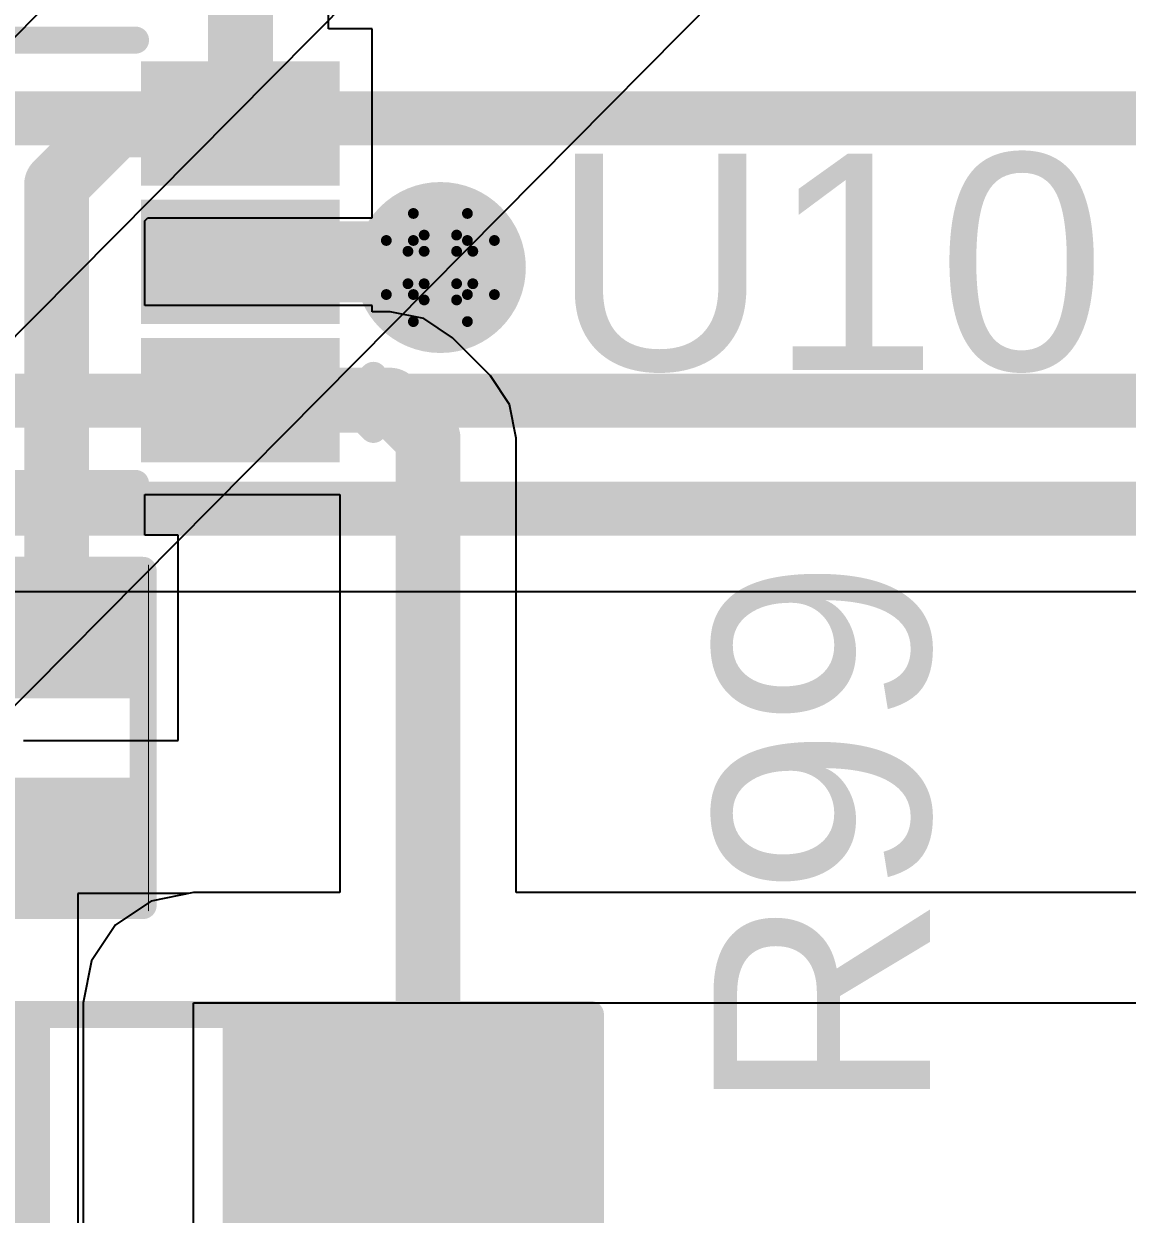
# Model space of a CAD drawing. Header units: inches. Extents: x -3 to 5259, y -3 to 5282.
# Drawn here: x 53.53 to 58.71, y 22.89 to 28.49 of the extents above; entities that cross this region are included whole.
import ezdxf

# ---------------------------------------------------------------- set-up
doc = ezdxf.new("R2010")
doc.units = ezdxf.units.IN
for name, color, linetype in [('Bottom Layer', 5, 'Continuous'), ('Bottom Solder', 6, 'Continuous'), ('Drill Drawing', 1, 'Continuous'), ('Layer 1', 16, 'Continuous'), ('Layer 2', 76, 'Continuous'), ('Top Layer', 1, 'Continuous'), ('Top Overlay', 2, 'Continuous'), ('Top Paste', 8, 'Continuous'), ('Top Solder', 216, 'Continuous'), ('Via Holes', 16, 'Continuous')]:
    doc.layers.add(name, color=color, linetype=linetype)
doc.styles.add('Arial', font='', dxfattribs={"height": 0.2})
doc.styles.get('Arial').set_extended_font_data('Arial')

# ---------------------------------------------------------------- blocks, each defined once
blk = doc.blocks.new('SC_70_5_18')
at = {"layer": 'Top Layer'}
for points in [[(-1.315, 0.84), (-0.585, 0.84), (-0.585, 0.46), (-1.315, 0.46)], [(0.585, 0.84), (1.315, 0.84), (1.315, 0.46), (0.585, 0.46)], [(-1.315, 0.19), (-0.585, 0.19), (-0.585, -0.19), (-1.315, -0.19)], [(-1.315, -0.46), (-0.585, -0.46), (-0.585, -0.84), (-1.315, -0.84)], [(0.585, -0.46), (1.315, -0.46), (1.315, -0.84), (0.585, -0.84)]]:
    blk.add_hatch(color=1, dxfattribs=at).paths.add_polyline_path(points)
at = {"layer": 'Top Paste'}
for points in [[(-1.315, 0.84), (-0.585, 0.84), (-0.585, 0.46), (-1.315, 0.46)], [(0.585, 0.84), (1.315, 0.84), (1.315, 0.46), (0.585, 0.46)], [(-1.315, 0.19), (-0.585, 0.19), (-0.585, -0.19), (-1.315, -0.19)], [(-1.315, -0.46), (-0.585, -0.46), (-0.585, -0.84), (-1.315, -0.84)], [(0.585, -0.46), (1.315, -0.46), (1.315, -0.84), (0.585, -0.84)]]:
    blk.add_hatch(color=8, dxfattribs=at).paths.add_polyline_path(points)
at = {"layer": 'Top Solder'}
for points in [[(-1.4166, 0.9416), (-0.4834, 0.9416), (-0.4834, 0.3584), (-1.4166, 0.3584)], [(0.4834, 0.9416), (1.4166, 0.9416), (1.4166, 0.3584), (0.4834, 0.3584)], [(-1.4166, 0.2916), (-0.4834, 0.2916), (-0.4834, -0.2916), (-1.4166, -0.2916)], [(-1.4166, -0.3584), (-0.4834, -0.3584), (-0.4834, -0.9416), (-1.4166, -0.9416)], [(0.4834, -0.3584), (1.4166, -0.3584), (1.4166, -0.9416), (0.4834, -0.9416)]]:
    blk.add_hatch(color=216, dxfattribs=at).paths.add_polyline_path(points)
at = {"layer": 'Top Overlay'}
for points in [[(0.4572, 1.0414, 0.127, 0.127, 0), (-0.4572, 1.0414, 0.127, 0.127, 0)], [(-1.5748, 0.7874, 0.127, 0.127, 0), (-1.5748, 0.5334, 0.127, 0.127, 0)], [(-1.4478, 0.6604, 0.127, 0.127, 0), (-1.5748, 0.7874, 0.127, 0.127, 0)], [(-1.4478, 0.6604, 0.127, 0.127, 0), (-1.5748, 0.5334, 0.127, 0.127, 0)], [(0.4572, -1.0414, 0.127, 0.127, 0), (-0.4572, -1.0414, 0.127, 0.127, 0)]]:
    blk.add_lwpolyline(points, format="xyseb", dxfattribs=at)
for points in [[(-0.4889, 1.0414, 0.0635, 0.0635, 1), (-0.4254, 1.0414, 0.0635, 0.0635, 1)], [(0.4254, 1.0414, 0.0635, 0.0635, 1), (0.4889, 1.0414, 0.0635, 0.0635, 1)], [(-1.6065, 0.7874, 0.0635, 0.0635, 1), (-1.5431, 0.7874, 0.0635, 0.0635, 1)], [(-1.6065, 0.7874, 0.0635, 0.0635, 1), (-1.5431, 0.7874, 0.0635, 0.0635, 1)], [(-1.4795, 0.6604, 0.0635, 0.0635, 1), (-1.4161, 0.6604, 0.0635, 0.0635, 1)], [(-1.4795, 0.6604, 0.0635, 0.0635, 1), (-1.4161, 0.6604, 0.0635, 0.0635, 1)], [(-1.6065, 0.5334, 0.0635, 0.0635, 1), (-1.5431, 0.5334, 0.0635, 0.0635, 1)], [(-1.6065, 0.5334, 0.0635, 0.0635, 1), (-1.5431, 0.5334, 0.0635, 0.0635, 1)], [(-0.4889, -1.0414, 0.0635, 0.0635, 1), (-0.4254, -1.0414, 0.0635, 0.0635, 1)], [(0.4254, -1.0414, 0.0635, 0.0635, 1), (0.4889, -1.0414, 0.0635, 0.0635, 1)]]:
    blk.add_lwpolyline(points, format="xyseb", close=True, dxfattribs=at)
blk = doc.blocks.new('13_WQFN_HR__3_2__26')
at = {"layer": 'Top Solder'}
for p in [(-0.5467, -0.9227), (0.7533, 1.8024), (1.1783, -0.9227)]:
    blk.add_line(p, (5227.2803, 5276.701), dxfattribs=at)
blk = doc.blocks.new('R___0402_61')
at = {"layer": 'Top Layer'}
for points in [[(-0.6985, -0.3175), (-0.6985, 0.3175), (-0.2413, 0.3175), (-0.2413, -0.3175)], [(0.2413, -0.3175), (0.2413, 0.3175), (0.6985, 0.3175), (0.6985, -0.3175)]]:
    blk.add_hatch(color=1, dxfattribs=at).paths.add_polyline_path(points)
at = {"layer": 'Top Paste'}
for points in [[(-0.6985, -0.3175), (-0.6985, 0.3175), (-0.2413, 0.3175), (-0.2413, -0.3175)], [(0.2413, -0.3175), (0.2413, 0.3175), (0.6985, 0.3175), (0.6985, -0.3175)]]:
    blk.add_hatch(color=8, dxfattribs=at).paths.add_polyline_path(points)
at = {"layer": 'Top Solder'}
for points in [[(-0.7535, -0.3725), (-0.7535, 0.3725), (-0.1863, 0.3725), (-0.1863, -0.3725)], [(0.1863, -0.3725), (0.1863, 0.3725), (0.7535, 0.3725), (0.7535, -0.3725)]]:
    blk.add_hatch(color=216, dxfattribs=at).paths.add_polyline_path(points)
at = {"layer": 'Top Overlay'}
for points in [[(-0.7874, 0.4064, 0.127, 0.127, 0), (0.7874, 0.4064, 0.127, 0.127, 0)], [(-0.7874, 0.4064, 0.127, 0.127, 0), (-0.7874, -0.4064, 0.127, 0.127, 0)], [(0.7874, 0.4064, 0.127, 0.127, 0), (0.7874, -0.4064, 0.127, 0.127, 0)], [(-0.7874, -0.4064, 0.127, 0.127, 0), (0.7874, -0.4064, 0.127, 0.127, 0)], [(-0.8128, -0.4318, 0.00323, 0.00323, 0), (0.8128, -0.4318, 0.00323, 0.00323, 0)]]:
    blk.add_lwpolyline(points, format="xyseb", dxfattribs=at)
for points in [[(-0.8191, 0.4064, 0.0635, 0.0635, 1), (-0.7556, 0.4064, 0.0635, 0.0635, 1)], [(-0.8191, 0.4064, 0.0635, 0.0635, 1), (-0.7556, 0.4064, 0.0635, 0.0635, 1)], [(0.7556, 0.4064, 0.0635, 0.0635, 1), (0.8191, 0.4064, 0.0635, 0.0635, 1)], [(0.7556, 0.4064, 0.0635, 0.0635, 1), (0.8191, 0.4064, 0.0635, 0.0635, 1)], [(-0.8191, -0.4064, 0.0635, 0.0635, 1), (-0.7556, -0.4064, 0.0635, 0.0635, 1)], [(-0.8191, -0.4064, 0.0635, 0.0635, 1), (-0.7556, -0.4064, 0.0635, 0.0635, 1)], [(0.7556, -0.4064, 0.0635, 0.0635, 1), (0.8191, -0.4064, 0.0635, 0.0635, 1)], [(0.7556, -0.4064, 0.0635, 0.0635, 1), (0.8191, -0.4064, 0.0635, 0.0635, 1)], [(-0.8136, -0.4318, 0.00161, 0.00161, 1), (-0.812, -0.4318, 0.00161, 0.00161, 1)], [(0.812, -0.4318, 0.00161, 0.00161, 1), (0.8136, -0.4318, 0.00161, 0.00161, 1)]]:
    blk.add_lwpolyline(points, format="xyseb", close=True, dxfattribs=at)
blk = doc.blocks.new('R___1206_67')
at = {"layer": 'Top Layer'}
for points in [[(-2.032, 0.889), (-0.508, 0.889), (-0.508, -0.889), (-2.032, -0.889)], [(0.508, 0.889), (2.032, 0.889), (2.032, -0.889), (0.508, -0.889)]]:
    blk.add_hatch(color=1, dxfattribs=at).paths.add_polyline_path(points)
at = {"layer": 'Top Paste'}
for points in [[(-2.032, 0.889), (-0.508, 0.889), (-0.508, -0.889), (-2.032, -0.889)], [(0.508, 0.889), (2.032, 0.889), (2.032, -0.889), (0.508, -0.889)]]:
    blk.add_hatch(color=8, dxfattribs=at).paths.add_polyline_path(points)
at = {"layer": 'Top Solder'}
for points in [[(-2.1336, 0.9906), (-0.4064, 0.9906), (-0.4064, -0.9906), (-2.1336, -0.9906)], [(0.4064, 0.9906), (2.1336, 0.9906), (2.1336, -0.9906), (0.4064, -0.9906)]]:
    blk.add_hatch(color=216, dxfattribs=at).paths.add_polyline_path(points)
at = {"layer": 'Top Overlay'}
for points in [[(-2.1336, -0.9906, 0.127, 0.127, 0), (-2.1336, 0.9906, 0.127, 0.127, 0)], [(-2.1336, 0.9906, 0.127, 0.127, 0), (2.1336, 0.9906, 0.127, 0.127, 0)], [(2.1336, -0.9906, 0.127, 0.127, 0), (2.1336, 0.9906, 0.127, 0.127, 0)], [(-2.1336, -0.9906, 0.127, 0.127, 0), (2.1336, -0.9906, 0.127, 0.127, 0)]]:
    blk.add_lwpolyline(points, format="xyseb", dxfattribs=at)
for points in [[(-2.16535, 0.9906, 0.0635, 0.0635, 1), (-2.10185, 0.9906, 0.0635, 0.0635, 1)], [(-2.16535, 0.9906, 0.0635, 0.0635, 1), (-2.10185, 0.9906, 0.0635, 0.0635, 1)], [(2.10185, 0.9906, 0.0635, 0.0635, 1), (2.16535, 0.9906, 0.0635, 0.0635, 1)], [(2.10185, 0.9906, 0.0635, 0.0635, 1), (2.16535, 0.9906, 0.0635, 0.0635, 1)], [(-2.16535, -0.9906, 0.0635, 0.0635, 1), (-2.10185, -0.9906, 0.0635, 0.0635, 1)], [(-2.16535, -0.9906, 0.0635, 0.0635, 1), (-2.10185, -0.9906, 0.0635, 0.0635, 1)], [(2.10185, -0.9906, 0.0635, 0.0635, 1), (2.16535, -0.9906, 0.0635, 0.0635, 1)], [(2.10185, -0.9906, 0.0635, 0.0635, 1), (2.16535, -0.9906, 0.0635, 0.0635, 1)]]:
    blk.add_lwpolyline(points, format="xyseb", close=True, dxfattribs=at)

msp = doc.modelspace()

# ---------------------------------------------------------------- hatches: boundary and pattern name
at = {"layer": 'Bottom Layer'}
h = msp.add_hatch(color=5, dxfattribs=at)
edge = h.paths.add_edge_path()
edge.add_arc((55.4849, 27.3406), 0.3, 0, 360)
at = {"layer": 'Bottom Solder'}
h = msp.add_hatch(color=6, dxfattribs=at)
edge = h.paths.add_edge_path()
edge.add_arc((55.4849, 27.3406), 0.4016, 0, 360)
at = {"layer": 'Layer 1'}
h = msp.add_hatch(color=16, dxfattribs=at)
edge = h.paths.add_edge_path()
edge.add_arc((55.4849, 27.3406), 0.3, 0, 360)
at = {"layer": 'Layer 2'}
h = msp.add_hatch(color=76, dxfattribs=at)
edge = h.paths.add_edge_path()
edge.add_arc((55.4849, 27.3406), 0.3, 0, 360)
at = {"layer": 'Top Layer'}
h = msp.add_hatch(color=1, dxfattribs=at)
edge = h.paths.add_edge_path()
edge.add_arc((55.4849, 27.3406), 0.3, 0, 360)
msp.add_hatch(color=1, dxfattribs=at).paths.add_polyline_path([(50.3425, 24.432), (53.9992, 24.432), (53.9992, 24.8892), (50.3425, 24.8892)])
at = {"layer": 'Top Solder'}
h = msp.add_hatch(color=216, dxfattribs=at)
edge = h.paths.add_edge_path()
edge.add_arc((55.4849, 27.3406), 0.4016, 0, 360)
at = {"layer": 'Via Holes'}
h = msp.add_hatch(color=7, dxfattribs=at)
edge = h.paths.add_edge_path()
edge.add_arc((55.4849, 27.3406), 0.15, 0, 360)

# ---------------------------------------------------------------- linework, layer by layer
at = {"layer": 'Drill Drawing'}
for points in [[(55.3579, 27.4676, 0.0508, 0.0508, 0), (55.3579, 27.5946, 0.0508, 0.0508, 0)], [(55.3579, 27.5946, 0.0508, 0.0508, 0), (55.6119, 27.5946, 0.0508, 0.0508, 0)], [(55.6119, 27.4676, 0.0508, 0.0508, 0), (55.6119, 27.5946, 0.0508, 0.0508, 0)], [(55.4087, 27.4168, 0.0508, 0.0508, 0), (55.4087, 27.493, 0.0508, 0.0508, 0)], [(55.4087, 27.493, 0.0508, 0.0508, 0), (55.5611, 27.493, 0.0508, 0.0508, 0)], [(55.5611, 27.4168, 0.0508, 0.0508, 0), (55.5611, 27.493, 0.0508, 0.0508, 0)], [(55.2309, 27.2136, 0.0508, 0.0508, 0), (55.2309, 27.4676, 0.0508, 0.0508, 0)], [(55.2309, 27.4676, 0.0508, 0.0508, 0), (55.3579, 27.4676, 0.0508, 0.0508, 0)], [(55.6119, 27.4676, 0.0508, 0.0508, 0), (55.7389, 27.4676, 0.0508, 0.0508, 0)], [(55.7389, 27.2136, 0.0508, 0.0508, 0), (55.7389, 27.4676, 0.0508, 0.0508, 0)], [(55.3325, 27.2644, 0.0508, 0.0508, 0), (55.3325, 27.4168, 0.0508, 0.0508, 0)], [(55.3325, 27.4168, 0.0508, 0.0508, 0), (55.4087, 27.4168, 0.0508, 0.0508, 0)], [(55.5611, 27.4168, 0.0508, 0.0508, 0), (55.6373, 27.4168, 0.0508, 0.0508, 0)], [(55.6373, 27.2644, 0.0508, 0.0508, 0), (55.6373, 27.4168, 0.0508, 0.0508, 0)], [(55.2309, 27.2136, 0.0508, 0.0508, 0), (55.3579, 27.2136, 0.0508, 0.0508, 0)], [(55.3325, 27.2644, 0.0508, 0.0508, 0), (55.4087, 27.2644, 0.0508, 0.0508, 0)], [(55.3579, 27.0866, 0.0508, 0.0508, 0), (55.3579, 27.2136, 0.0508, 0.0508, 0)], [(55.4087, 27.1882, 0.0508, 0.0508, 0), (55.4087, 27.2644, 0.0508, 0.0508, 0)], [(55.5611, 27.2644, 0.0508, 0.0508, 0), (55.6373, 27.2644, 0.0508, 0.0508, 0)], [(55.5611, 27.1882, 0.0508, 0.0508, 0), (55.5611, 27.2644, 0.0508, 0.0508, 0)], [(55.6119, 27.2136, 0.0508, 0.0508, 0), (55.7389, 27.2136, 0.0508, 0.0508, 0)], [(55.6119, 27.0866, 0.0508, 0.0508, 0), (55.6119, 27.2136, 0.0508, 0.0508, 0)], [(55.4087, 27.1882, 0.0508, 0.0508, 0), (55.5611, 27.1882, 0.0508, 0.0508, 0)], [(55.3579, 27.0866, 0.0508, 0.0508, 0), (55.6119, 27.0866, 0.0508, 0.0508, 0)]]:
    msp.add_lwpolyline(points, format="xyseb", dxfattribs=at)
for points in [[(55.3452, 27.5946, 0.0254, 0.0254, 1), (55.3706, 27.5946, 0.0254, 0.0254, 1)], [(55.3452, 27.5946, 0.0254, 0.0254, 1), (55.3706, 27.5946, 0.0254, 0.0254, 1)], [(55.5992, 27.5946, 0.0254, 0.0254, 1), (55.6246, 27.5946, 0.0254, 0.0254, 1)], [(55.5992, 27.5946, 0.0254, 0.0254, 1), (55.6246, 27.5946, 0.0254, 0.0254, 1)], [(55.396, 27.493, 0.0254, 0.0254, 1), (55.4214, 27.493, 0.0254, 0.0254, 1)], [(55.396, 27.493, 0.0254, 0.0254, 1), (55.4214, 27.493, 0.0254, 0.0254, 1)], [(55.5484, 27.493, 0.0254, 0.0254, 1), (55.5738, 27.493, 0.0254, 0.0254, 1)], [(55.5484, 27.493, 0.0254, 0.0254, 1), (55.5738, 27.493, 0.0254, 0.0254, 1)], [(55.2182, 27.4676, 0.0254, 0.0254, 1), (55.2436, 27.4676, 0.0254, 0.0254, 1)], [(55.2182, 27.4676, 0.0254, 0.0254, 1), (55.2436, 27.4676, 0.0254, 0.0254, 1)], [(55.3452, 27.4676, 0.0254, 0.0254, 1), (55.3706, 27.4676, 0.0254, 0.0254, 1)], [(55.3452, 27.4676, 0.0254, 0.0254, 1), (55.3706, 27.4676, 0.0254, 0.0254, 1)], [(55.5992, 27.4676, 0.0254, 0.0254, 1), (55.6246, 27.4676, 0.0254, 0.0254, 1)], [(55.5992, 27.4676, 0.0254, 0.0254, 1), (55.6246, 27.4676, 0.0254, 0.0254, 1)], [(55.7262, 27.4676, 0.0254, 0.0254, 1), (55.7516, 27.4676, 0.0254, 0.0254, 1)], [(55.7262, 27.4676, 0.0254, 0.0254, 1), (55.7516, 27.4676, 0.0254, 0.0254, 1)], [(55.3198, 27.4168, 0.0254, 0.0254, 1), (55.3452, 27.4168, 0.0254, 0.0254, 1)], [(55.3198, 27.4168, 0.0254, 0.0254, 1), (55.3452, 27.4168, 0.0254, 0.0254, 1)], [(55.396, 27.4168, 0.0254, 0.0254, 1), (55.4214, 27.4168, 0.0254, 0.0254, 1)], [(55.396, 27.4168, 0.0254, 0.0254, 1), (55.4214, 27.4168, 0.0254, 0.0254, 1)], [(55.5484, 27.4168, 0.0254, 0.0254, 1), (55.5738, 27.4168, 0.0254, 0.0254, 1)], [(55.5484, 27.4168, 0.0254, 0.0254, 1), (55.5738, 27.4168, 0.0254, 0.0254, 1)], [(55.6246, 27.4168, 0.0254, 0.0254, 1), (55.65, 27.4168, 0.0254, 0.0254, 1)], [(55.6246, 27.4168, 0.0254, 0.0254, 1), (55.65, 27.4168, 0.0254, 0.0254, 1)], [(55.2182, 27.2136, 0.0254, 0.0254, 1), (55.2436, 27.2136, 0.0254, 0.0254, 1)], [(55.2182, 27.2136, 0.0254, 0.0254, 1), (55.2436, 27.2136, 0.0254, 0.0254, 1)], [(55.3198, 27.2644, 0.0254, 0.0254, 1), (55.3452, 27.2644, 0.0254, 0.0254, 1)], [(55.3198, 27.2644, 0.0254, 0.0254, 1), (55.3452, 27.2644, 0.0254, 0.0254, 1)], [(55.3452, 27.2136, 0.0254, 0.0254, 1), (55.3706, 27.2136, 0.0254, 0.0254, 1)], [(55.3452, 27.2136, 0.0254, 0.0254, 1), (55.3706, 27.2136, 0.0254, 0.0254, 1)], [(55.396, 27.2644, 0.0254, 0.0254, 1), (55.4214, 27.2644, 0.0254, 0.0254, 1)], [(55.396, 27.2644, 0.0254, 0.0254, 1), (55.4214, 27.2644, 0.0254, 0.0254, 1)], [(55.5484, 27.2644, 0.0254, 0.0254, 1), (55.5738, 27.2644, 0.0254, 0.0254, 1)], [(55.5484, 27.2644, 0.0254, 0.0254, 1), (55.5738, 27.2644, 0.0254, 0.0254, 1)], [(55.5992, 27.2136, 0.0254, 0.0254, 1), (55.6246, 27.2136, 0.0254, 0.0254, 1)], [(55.5992, 27.2136, 0.0254, 0.0254, 1), (55.6246, 27.2136, 0.0254, 0.0254, 1)], [(55.6246, 27.2644, 0.0254, 0.0254, 1), (55.65, 27.2644, 0.0254, 0.0254, 1)], [(55.6246, 27.2644, 0.0254, 0.0254, 1), (55.65, 27.2644, 0.0254, 0.0254, 1)], [(55.7262, 27.2136, 0.0254, 0.0254, 1), (55.7516, 27.2136, 0.0254, 0.0254, 1)], [(55.7262, 27.2136, 0.0254, 0.0254, 1), (55.7516, 27.2136, 0.0254, 0.0254, 1)], [(55.396, 27.1882, 0.0254, 0.0254, 1), (55.4214, 27.1882, 0.0254, 0.0254, 1)], [(55.396, 27.1882, 0.0254, 0.0254, 1), (55.4214, 27.1882, 0.0254, 0.0254, 1)], [(55.5484, 27.1882, 0.0254, 0.0254, 1), (55.5738, 27.1882, 0.0254, 0.0254, 1)], [(55.5484, 27.1882, 0.0254, 0.0254, 1), (55.5738, 27.1882, 0.0254, 0.0254, 1)], [(55.3452, 27.0866, 0.0254, 0.0254, 1), (55.3706, 27.0866, 0.0254, 0.0254, 1)], [(55.3452, 27.0866, 0.0254, 0.0254, 1), (55.3706, 27.0866, 0.0254, 0.0254, 1)], [(55.5992, 27.0866, 0.0254, 0.0254, 1), (55.6246, 27.0866, 0.0254, 0.0254, 1)], [(55.5992, 27.0866, 0.0254, 0.0254, 1), (55.6246, 27.0866, 0.0254, 0.0254, 1)]]:
    msp.add_lwpolyline(points, format="xyseb", close=True, dxfattribs=at)
at = {"layer": 'Layer 2'}
msp.add_line((11.4473, 25.8186), (62.69, 25.8186), dxfattribs=at)
for points in [[(13.3604, 28.0416, 0.254, 0.254, 0), (63.5815, 28.0416, 0.254, 0.254, 0)], [(7.1685, 26.7151, 0.254, 0.254, 0), (63.289, 26.7151, 0.254, 0.254, 0)], [(6.8944, 26.2071, 0.254, 0.254, 0), (62.8509, 26.2071, 0.254, 0.254, 0)]]:
    msp.add_lwpolyline(points, format="xyseb", dxfattribs=at)
at = {"layer": 'Top Layer'}
for p, q in [((54.9597, 28.4615), (54.9597, 29.1848)), ((54.9597, 28.4615), (54.9597, 29.1848)), ((55.1643, 28.4615), (54.9597, 28.4615)), ((55.1643, 28.4615), (54.9597, 28.4615)), ((55.1643, 27.5735), (55.1643, 28.4615)), ((55.1643, 27.5735), (55.1643, 28.4615)), ((54.0961, 27.5594), (54.1102, 27.5735)), ((54.0961, 27.5594), (54.1102, 27.5735)), ((54.1102, 27.5735), (55.1643, 27.5735)), ((54.1102, 27.5735), (55.1643, 27.5735)), ((54.0961, 27.1615), (54.0961, 27.5594)), ((54.0961, 27.1615), (54.0961, 27.5594)), ((55.1643, 27.1615), (54.0961, 27.1615)), ((55.1643, 27.1615), (54.0961, 27.1615)), ((55.1643, 27.1318), (55.1643, 27.1615)), ((55.1643, 27.1318), (55.1643, 27.1615)), ((55.2483, 27.1318), (55.1643, 27.1318)), ((55.2483, 27.1318), (55.1643, 27.1318)), ((55.4069, 27.1003), (55.2483, 27.1318)), ((55.4069, 27.1003), (55.2483, 27.1318)), ((55.5413, 27.0104), (55.4069, 27.1003)), ((55.5413, 27.0104), (55.4069, 27.1003)), ((55.7198, 26.8319), (55.5413, 27.0104)), ((55.7198, 26.8319), (55.5413, 27.0104)), ((55.8097, 26.6975), (55.7198, 26.8319)), ((55.8097, 26.6975), (55.7198, 26.8319)), ((55.8412, 26.5389), (55.8097, 26.6975)), ((55.8412, 26.5389), (55.8097, 26.6975)), ((55.8412, 24.4038), (55.8412, 26.5389)), ((55.8412, 24.4038), (55.8412, 26.5389)), ((54.0961, 26.083), (54.0961, 26.2735)), ((54.0961, 26.2735), (55.0125, 26.2735)), ((54.0961, 26.083), (54.0961, 26.2735)), ((54.0961, 26.2735), (55.0125, 26.2735)), ((55.0125, 26.2735), (55.0125, 24.4038)), ((55.0125, 26.2735), (55.0125, 24.4038)), ((54.2532, 26.083), (54.0961, 26.083)), ((54.2532, 26.083), (54.0961, 26.083)), ((54.2532, 25.1178), (54.2532, 26.083)), ((54.2532, 25.1178), (54.2532, 26.083)), ((53.5258, 25.1178), (54.2532, 25.1178)), ((53.5258, 25.1178), (54.2532, 25.1178)), ((54.3017, 24.3993), (53.782, 24.3993)), ((53.782, 24.3993), (53.782, 20.1966)), ((54.3243, 24.4038), (54.1261, 24.3644)), ((54.3243, 24.4038), (54.3017, 24.3993)), ((55.0125, 24.4038), (54.3243, 24.4038)), ((55.0125, 24.4038), (54.3243, 24.4038)), ((60.6045, 24.4038), (55.8412, 24.4038)), ((60.6045, 24.4038), (55.8412, 24.4038)), ((54.1261, 24.3644), (53.9581, 24.2521)), ((53.9581, 24.2521), (53.8458, 24.084)), ((53.8458, 24.084), (53.8064, 23.8858)), ((53.8064, 23.8858), (53.8064, 20.2012)), ((54.3243, 13.1711), (54.3243, 23.8858)), ((54.3243, 23.8858), (60.6045, 23.8858))]:
    msp.add_line(p, q, dxfattribs=at)
for points in [[(54.5453, 28.0175, 0.3048, 0.3048, 0), (54.5453, 29.1848, 0.3048, 0.3048, 0)], [(53.6817, 27.731, 0.3048, 0.3048, 0), (53.9608, 28.01, 0.3048, 0.3048, 0)], [(53.9608, 28.01, 0.3048, 0.3048, 0), (54.5379, 28.01, 0.3048, 0.3048, 0)], [(54.5379, 28.01, 0.3048, 0.3048, 0), (54.5453, 28.0175, 0.3048, 0.3048, 0)], [(53.6817, 25.6004, 0.3048, 0.3048, 0), (53.6817, 27.731, 0.3048, 0.3048, 0)], [(54.7198, 27.367, 0.381, 0.381, 0), (55.4585, 27.367, 0.381, 0.381, 0)], [(55.4585, 27.367, 0.381, 0.381, 0), (55.4849, 27.3406, 0.381, 0.381, 0)], [(54.5453, 26.7174, 0.3048, 0.3048, 0), (55.2483, 26.7174, 0.3048, 0.3048, 0)], [(55.2483, 26.7174, 0.3048, 0.3048, 0), (55.4268, 26.5389, 0.3048, 0.3048, 0)], [(55.4268, 22.6604, 0.3048, 0.3048, 0), (55.4268, 26.5389, 0.3048, 0.3048, 0)]]:
    msp.add_lwpolyline(points, format="xyseb", dxfattribs=at)
for points in [[(53.8846, 28.01, 0.1524, 0.1524, 1), (54.037, 28.01, 0.1524, 0.1524, 1)], [(53.8846, 28.01, 0.1524, 0.1524, 1), (54.037, 28.01, 0.1524, 0.1524, 1)], [(54.4617, 28.01, 0.1524, 0.1524, 1), (54.6141, 28.01, 0.1524, 0.1524, 1)], [(54.4617, 28.01, 0.1524, 0.1524, 1), (54.6141, 28.01, 0.1524, 0.1524, 1)], [(54.4691, 28.0175, 0.1524, 0.1524, 1), (54.6215, 28.0175, 0.1524, 0.1524, 1)], [(54.4691, 28.0175, 0.1524, 0.1524, 1), (54.6215, 28.0175, 0.1524, 0.1524, 1)], [(53.6055, 27.731, 0.1524, 0.1524, 1), (53.7579, 27.731, 0.1524, 0.1524, 1)], [(53.6055, 27.731, 0.1524, 0.1524, 1), (53.7579, 27.731, 0.1524, 0.1524, 1)], [(54.6246, 27.367, 0.1905, 0.1905, 1), (54.8151, 27.367, 0.1905, 0.1905, 1)], [(55.3633, 27.367, 0.1905, 0.1905, 1), (55.5538, 27.367, 0.1905, 0.1905, 1)], [(55.3633, 27.367, 0.1905, 0.1905, 1), (55.5538, 27.367, 0.1905, 0.1905, 1)], [(55.3897, 27.3406, 0.1905, 0.1905, 1), (55.5802, 27.3406, 0.1905, 0.1905, 1)], [(54.4691, 26.7174, 0.1524, 0.1524, 1), (54.6215, 26.7174, 0.1524, 0.1524, 1)], [(55.1721, 26.7174, 0.1524, 0.1524, 1), (55.3245, 26.7174, 0.1524, 0.1524, 1)], [(55.1721, 26.7174, 0.1524, 0.1524, 1), (55.3245, 26.7174, 0.1524, 0.1524, 1)], [(55.3506, 26.5389, 0.1524, 0.1524, 1), (55.503, 26.5389, 0.1524, 0.1524, 1)], [(55.3506, 26.5389, 0.1524, 0.1524, 1), (55.503, 26.5389, 0.1524, 0.1524, 1)], [(53.6055, 25.6004, 0.1524, 0.1524, 1), (53.7579, 25.6004, 0.1524, 0.1524, 1)]]:
    msp.add_lwpolyline(points, format="xyseb", close=True, dxfattribs=at)

# ---------------------------------------------------------------- block references
for name, p in [('13_WQFN_HR__3_2__26', (31.7605, 5.4558)), ('R___1206_67', (54.0563, 22.8408))]:
    msp.add_blockref(name, p)
for name, p, rotation in [('SC_70_5_18', (53.5953, 27.3675), 180), ('R___0402_61', (53.6817, 25.1305), 90)]:
    msp.add_blockref(name, p, dxfattribs=dict(rotation=rotation))

# ---------------------------------------------------------------- texts
at = {"layer": 'Top Overlay', "style": 'Arial'}
msp.add_text('U10', height=1.016, dxfattribs=at).set_placement((56.0072, 26.8596))
msp.add_text('R99', height=1.016, rotation=90, dxfattribs=at).set_placement((57.7847, 23.3651))

doc.saveas('drawing.dxf')
